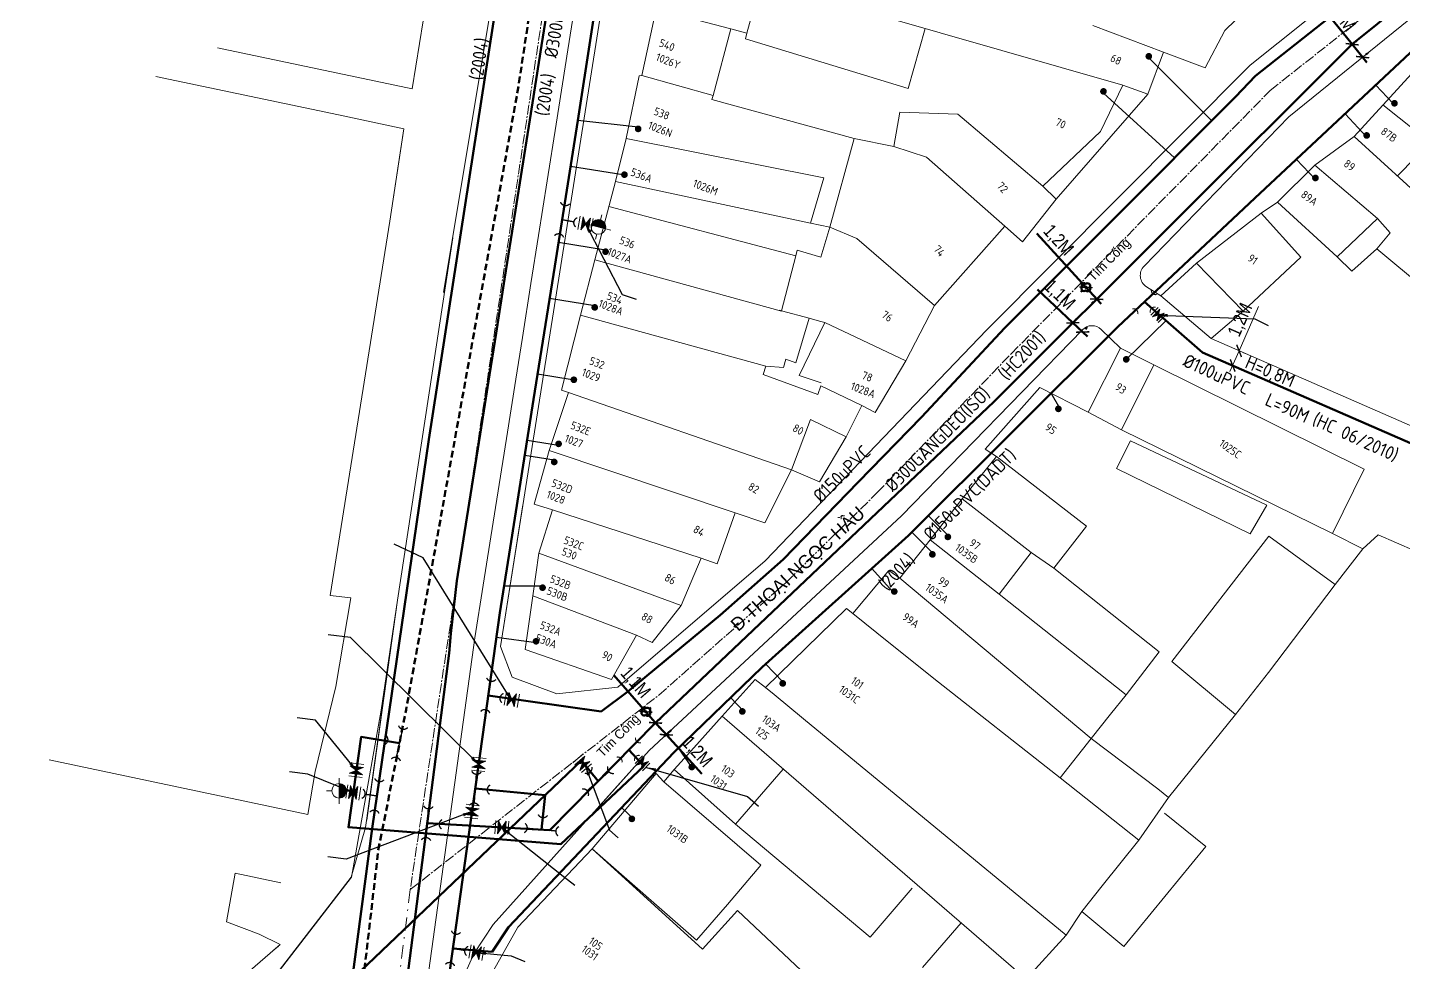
# Model space of a CAD drawing. Header units: inches. Extents: x 595615 to 1194060, y 1190840 to 2385448.
# Drawn here: x 596669.7 to 596772.9, y 1192450 to 1192520.1 of the extents above; entities that cross this region are included whole.
import ezdxf
from ezdxf.enums import TextEntityAlignment as Align

# ---------------------------------------------------------------- set-up
doc = ezdxf.new("R2010")
doc.units = ezdxf.units.IN
doc.header["$MEASUREMENT"] = 0
for name, pattern in [('CENTER2', [1.125, 0.75, -0.125, 0.125, -0.125]), ('DASHDOTX2', [2, 1, -0.5, 0, -0.5]), ('DASHED', [0.75, 0.5, -0.25])]:
    doc.linetypes.add(name, pattern=pattern)
doc.layers.get('Defpoints').update_dxf_attribs({"color": 1})
for name, color, linetype, lineweight in [('Chitiet', 4, 'Continuous', 9), ('DN 100 uPVC', 4, 'Continuous', 50), ('DN 200 uPVC', 4, 'Continuous', 50), ('DN 25 PE', 40, 'Continuous', 30), ('DN 300 DI', 4, 'Continuous', 50), ('DOSAU', 2, 'Continuous', 20), ('DUONG CACH LE', 112, 'Continuous', 5), ('NAM-CDAI', 220, 'Continuous', 25), ('Nen tim duong', 9, 'CENTER2', 0), ('Nen_HTHANH-TP', 9, 'Continuous', 0), ('Nen_PHUTHANH-TP', 8, 'Continuous', 5), ('Nen_PHUTHOHOA_TP', 8, 'Continuous', 5), ('Nen_SN-HTHANH-TP_new', 7, 'Continuous', 0), ('Nen_SN_HTHANH_old', 9, 'Continuous', 0), ('ONG BTCT', 61, 'DASHED', 100), ('ONG CAP 2 (DADT)', 140, 'Continuous', 70), ('ONG CAP 3 (DADT)', 221, 'Continuous', 50), ('ONGCAP2', 5, 'Continuous', 20), ('Te', 4, 'Continuous', 15), ('TEXT PIPE', 3, 'Continuous', 25), ('Text_GiaoThong', 142, 'Continuous', 0), ('TLK 15', 220, 'Continuous', 20), ('Trucuuhoa', 1, 'Continuous', 15), ('VAN', 7, 'Continuous', 20)]:
    doc.layers.add(name, color=color, linetype=linetype, lineweight=lineweight)
doc.layers.add('ki hieu van', color=170, linetype='Continuous')
doc.styles.add('Giao Thong', font='VAPTIMN_0.TTF', dxfattribs={"height": 1})
doc.styles.add('Sonha_QTB', font='isocp.shx', dxfattribs={"height": 0.6, "bigfont": 'bigfont.shx'})
doc.styles.add('text', font='isocp2.shx')
doc.styles.add('VNI-HC', font='VHELVCN_0.TTF')
doc.dimstyles.new('DUONG KICH THUOC', dxfattribs={"dimtxt": 1, "dimasz": 0.7, "dimexe": 0.5, "dimexo": 0.3, "dimgap": 0.2, "dimtad": 1, "dimzin": 0, "dimdsep": 46, "dimtxsty": 'VNI-HC', "dimblk": 'ARCHTICK', "dimcen": 0.09, "dimdle": 0.5, "dimclrd": 256, "dimclre": 256, "dimclrt": 256, "dimadec": 0, "dimazin": 0, "dimtfac": 1, "dimtofl": 0, "dimtmove": 0, "dimatfit": 3, "dimfxl": 1, "dimtolj": 1, "dimtzin": 0, "dimlwd": -1, "dimlwe": -1, "dimarcsym": 0})

# ---------------------------------------------------------------- blocks, each defined once
blk = doc.blocks.new('VAN')
at = {"layer": 'VAN'}
h = blk.add_hatch(color=256, dxfattribs=at)
h.paths.add_polyline_path([(0.21, -0.5), (0.49, 0), (0.21, 0.5)])
h.paths.add_polyline_path([(0.77, 0.5), (0.49, 0), (0.77, -0.5)])
at = {"layer": 'VAN', "ltscale": 100}
for p, q in [((0, 0.5), (0, -0.5)), ((0.77, -0.5), (0.21, 0.5)), ((0.21, -0.5), (0.77, 0.5)), ((0.21, 0.5), (0.21, -0.5)), ((0.77, 0.5), (0.77, -0.5)), ((0.98, 0.5), (0.98, -0.5))]:
    blk.add_line(p, q, dxfattribs=at)
blk = doc.blocks.new('TE+VAN')
at = {"layer": 'Chitiet', "ltscale": 100, "const_width": 0.1}
for points in [[(-0.35, 1.28, 0.571257), (0.35, 1.28)], [(1.1, 0.35, 0.571257), (1.1, -0.35)], [(0.35, -1.28, 0.571257), (-0.35, -1.28)]]:
    blk.add_lwpolyline(points, format="xyb", dxfattribs=at)
for points in [[(0, -1.08), (0, 1.08)], [(0.9, 0), (0, 0)]]:
    blk.add_lwpolyline(points, dxfattribs=at)
at = {"layer": 'VAN'}
blk.add_blockref('VAN', (1.3, 0), dxfattribs=at)
blk = doc.blocks.new('TE1')
at = {"layer": 'Chitiet', "ltscale": 100, "const_width": 0.1}
for points in [[(-0.35, 1.28, 0.571257), (0.35, 1.28)], [(1.1, 0.35, 0.571257), (1.1, -0.35)], [(0.35, -1.28, 0.571257), (-0.35, -1.28)]]:
    blk.add_lwpolyline(points, format="xyb", dxfattribs=at)
for points in [[(0, -1.08), (0, 1.08)], [(0.9, 0), (0, 0)]]:
    blk.add_lwpolyline(points, dxfattribs=at)
blk = doc.blocks.new('TLK 15')
at = {"layer": 'TLK 15', "linetype": 'Continuous', "const_width": 0.25}
blk.add_lwpolyline([(-0.125, 0, 1), (0.125, 0, 1)], format="xyb", close=True, dxfattribs=at)
blk = doc.blocks.new('Trucuuhoa150')
at = {"layer": 'Trucuuhoa', "linetype": 'Continuous'}
blk.add_hatch(color=256, dxfattribs=at).paths.add_polyline_path([(0, -0.55, 0.414373), (0.55, 0, 0.414055), (0, 0.55)])
for p, q in [((0, 0.55), (0, -0.55)), ((-0.55, -0.01), (-0.94, -0.01))]:
    blk.add_line(p, q, dxfattribs=at)
at = {"layer": 'Trucuuhoa', "linetype": 'Continuous', "flags": 128}
for points in [[(0, 0.55), (0, 0.94)], [(0, -0.58), (0, -0.97)], [(0.55, -0.02), (0.94, -0.02)]]:
    blk.add_lwpolyline(points, dxfattribs=at)
at = {"layer": 'Trucuuhoa', "linetype": 'Continuous'}
blk.add_circle((0, 0), 0.551, dxfattribs=at)
blk = doc.blocks.new('_ArchTick')
at = {"color": 0, "linetype": 'ByBlock', "const_width": 0.15}
blk.add_lwpolyline([(-0.5, -0.5), (0.5, 0.5)], dxfattribs=at)
blk = doc.blocks.new('*D96')
at = {"layer": 'Defpoints', "color": 0}
for p in [(596716.41, 1192467.63), (596716.8, 1192467.98), (596717.22, 1192466.74)]:
    blk.add_point(p, dxfattribs=at)
at = {"layer": 'DN 200 uPVC'}
for p, q in [((596716.63, 1192467.83), (596717.17, 1192468.32)), ((596716.8, 1192467.98), (596717.94, 1192466.72)), ((596717.44, 1192466.95), (596717.97, 1192467.43)), ((596717.61, 1192467.09), (596720.28, 1192464.16))]:
    blk.add_line(p, q, dxfattribs=at)
at = {"layer": 'DN 200 uPVC', "xscale": 0.7, "yscale": 0.7, "zscale": 0.7}
for p, rotation in [((596716.8, 1192467.98), 132.397681398588), ((596717.61, 1192467.09), 312.397681398588)]:
    blk.add_blockref('_ArchTick', p, dxfattribs=dict(at, rotation=rotation))
at = {"layer": 'DN 200 uPVC', "insert": (596719.88, 1192465.78), "char_height": 1, "attachment_point": 5, "rotation": 312.3977, "style": 'VNI-HC'}
blk.add_mtext('\\A1;1,2M', dxfattribs=at)
blk = doc.blocks.new('*D97')
at = {"layer": 'Defpoints', "color": 0}
for p in [(596748.08, 1192497.96), (596748.08, 1192497.96), (596748.81, 1192497.27)]:
    blk.add_point(p, dxfattribs=at)
at = {"layer": 'DN 200 uPVC'}
for p, q in [((596748.08, 1192497.96), (596745.44, 1192500.45)), ((596748.29, 1192498.18), (596748.43, 1192498.32)), ((596749.18, 1192496.93), (596748.08, 1192497.96)), ((596749.02, 1192497.49), (596749.16, 1192497.64))]:
    blk.add_line(p, q, dxfattribs=at)
at = {"layer": 'DN 200 uPVC', "xscale": 0.7, "yscale": 0.7, "zscale": 0.7}
for p, rotation in [((596748.08, 1192497.96), 136.7746955768428), ((596748.81, 1192497.27), 316.7746955768428)]:
    blk.add_blockref('_ArchTick', p, dxfattribs=dict(at, rotation=rotation))
at = {"layer": 'DN 200 uPVC', "insert": (596747.05, 1192500.02), "char_height": 1, "attachment_point": 5, "rotation": 316.7747, "style": 'VNI-HC'}
blk.add_mtext('\\A1;1,1M', dxfattribs=at)
blk = doc.blocks.new('*D98')
at = {"layer": 'Defpoints', "color": 0}
for p in [(596769.02, 1192518.84), (596769.02, 1192518.84), (596769.8, 1192517.87)]:
    blk.add_point(p, dxfattribs=at)
at = {"layer": 'DN 200 uPVC'}
for p, q in [((596769.02, 1192518.84), (596766.32, 1192522.2)), ((596770.12, 1192517.48), (596769.02, 1192518.84)), ((596769.26, 1192519.03), (596769.41, 1192519.16)), ((596770.04, 1192518.06), (596770.19, 1192518.18))]:
    blk.add_line(p, q, dxfattribs=at)
at = {"layer": 'DN 200 uPVC', "xscale": 0.7, "yscale": 0.7, "zscale": 0.7}
for p, rotation in [((596769.02, 1192518.84), 128.7758455985187), ((596769.8, 1192517.87), 308.7758455985187)]:
    blk.add_blockref('_ArchTick', p, dxfattribs=dict(at, rotation=rotation))
at = {"layer": 'DN 200 uPVC', "insert": (596768.01, 1192521.24), "char_height": 1, "attachment_point": 5, "rotation": 308.7758, "style": 'VNI-HC'}
blk.add_mtext('\\A1;1.25M', dxfattribs=at)
blk = doc.blocks.new('*D109')
at = {"layer": 'Defpoints', "color": 0}
for p in [(596716.07, 1192468.81), (596716.07, 1192468.81), (596716.8, 1192467.98)]:
    blk.add_point(p, dxfattribs=at)
at = {"layer": 'DN 200 uPVC'}
for p, q in [((596716.07, 1192468.81), (596713.68, 1192471.55)), ((596717.13, 1192467.6), (596716.07, 1192468.81)), ((596716.3, 1192469.01), (596716.45, 1192469.14)), ((596717.02, 1192468.18), (596717.17, 1192468.31))]:
    blk.add_line(p, q, dxfattribs=at)
at = {"layer": 'DN 200 uPVC', "xscale": 0.7, "yscale": 0.7, "zscale": 0.7}
for p, rotation in [((596716.07, 1192468.81), 131.1181242311583), ((596716.8, 1192467.98), 311.1181242311583)]:
    blk.add_blockref('_ArchTick', p, dxfattribs=dict(at, rotation=rotation))
at = {"layer": 'DN 200 uPVC', "insert": (596715.25, 1192470.97), "char_height": 1, "attachment_point": 5, "rotation": 311.1181, "style": 'VNI-HC'}
blk.add_mtext('\\A1;1,1M', dxfattribs=at)
blk = doc.blocks.new('*D110')
at = {"layer": 'Defpoints', "color": 0}
for p in [(596749.06, 1192500.62), (596749.06, 1192500.62), (596749.87, 1192499.73)]:
    blk.add_point(p, dxfattribs=at)
at = {"layer": 'DN 200 uPVC'}
for p, q in [((596749.06, 1192500.62), (596745.37, 1192504.66)), ((596748.84, 1192500.42), (596748.69, 1192500.28)), ((596750.2, 1192499.37), (596749.06, 1192500.62)), ((596749.64, 1192499.53), (596749.5, 1192499.4))]:
    blk.add_line(p, q, dxfattribs=at)
at = {"layer": 'DN 200 uPVC', "xscale": 0.7, "yscale": 0.7, "zscale": 0.7}
for p, rotation in [((596749.06, 1192500.62), 132.3645114858961), ((596749.87, 1192499.73), 312.3645114858961)]:
    blk.add_blockref('_ArchTick', p, dxfattribs=dict(at, rotation=rotation))
at = {"layer": 'DN 200 uPVC', "insert": (596746.95, 1192504.12), "char_height": 1, "attachment_point": 5, "rotation": 312.3645, "style": 'VNI-HC'}
blk.add_mtext('\\A1;1,2M', dxfattribs=at)
blk = doc.blocks.new('*D164')
at = {"layer": 'Defpoints', "color": 0}
for p in [(596760.54, 1192495.86), (596760.54, 1192495.86), (596760.06, 1192494.76)]:
    blk.add_point(p, dxfattribs=at)
at = {"layer": 'DUONG CACH LE'}
for p, q in [((596760.54, 1192495.86), (596762, 1192499.19)), ((596759.86, 1192494.3), (596760.54, 1192495.86)), ((596760.82, 1192495.74), (596761, 1192495.66)), ((596760.34, 1192494.64), (596760.52, 1192494.56))]:
    blk.add_line(p, q, dxfattribs=at)
at = {"layer": 'DUONG CACH LE', "xscale": 0.7, "yscale": 0.7, "zscale": 0.7}
for p, rotation in [((596760.54, 1192495.86), 66.43357093569645), ((596760.06, 1192494.76), 246.4335709356965)]:
    blk.add_blockref('_ArchTick', p, dxfattribs=dict(at, rotation=rotation))
at = {"layer": 'DUONG CACH LE', "insert": (596760.68, 1192498.16), "char_height": 1, "attachment_point": 5, "rotation": 66.4336, "style": 'VNI-HC'}
blk.add_mtext('\\A1;1,2M', dxfattribs=at)

msp = doc.modelspace()

# ---------------------------------------------------------------- linework, layer by layer
at = {"layer": 'DN 100 uPVC'}
msp.add_lwpolyline([(596753.456, 1192499.543), (596757.798, 1192495.747), (596775.926, 1192487.84), (596784.174, 1192483.85), (596799.687, 1192474.628), (596807.613, 1192477.128), (596832.933, 1192463.066)], dxfattribs=at)
at = {"layer": 'DN 200 uPVC'}
for points in [[(596748.787, 1192500.677, 0.9760223), (596749.04, 1192500.387, 1.0253003), (596749.345, 1192500.614, 0.5205671), (596749.345, 1192500.614, 0.3667309), (596749.345, 1192500.614, 0.8373702), (596749.032, 1192500.877, 1.1128473)], [(596715.803, 1192468.865, 0.9760223), (596716.056, 1192468.575, 1.0253003), (596716.361, 1192468.801, 0.5205671), (596716.361, 1192468.801, 0.3667309), (596716.361, 1192468.801, 0.8373702), (596716.048, 1192469.065, 1.1128473)]]:
    msp.add_lwpolyline(points, format="xyb", close=True, dxfattribs=at)
at = {"layer": 'DN 25 PE'}
for p, q in [((596753.775, 1192517.81), (596758.487, 1192513.1)), ((596772.064, 1192514.412), (596770.791, 1192515.771)), ((596750.375, 1192515.176), (596755.703, 1192510.315)), ((596715.496, 1192512.619), (596710.97, 1192513.127)), ((596770.106, 1192511.878), (596768.483, 1192513.611)), ((596714.339, 1192509.062), (596710.424, 1192509.682)), ((596766.265, 1192508.69), (596764.846, 1192510.205)), ((596713.053, 1192503.415), (596709.52, 1192503.975)), ((596712.239, 1192499.241), (596708.855, 1192499.778)), ((596752.081, 1192495.221), (596755.071, 1192498.131)), ((596710.55, 1192493.689), (596707.956, 1192494.1)), ((596747.122, 1192491.512), (596746.457, 1192492.682)), ((596709.531, 1192488.764), (596707.171, 1192489.136)), ((596709.205, 1192487.657), (596706.993, 1192488.006)), ((596738.71, 1192482.042), (596737.256, 1192483.499)), ((596737.676, 1192480.604), (596736.019, 1192482.264)), ((596734.566, 1192477.823), (596733.019, 1192479.546)), ((596708.332, 1192478.235), (596705.514, 1192478.235)), ((596707.843, 1192473.969), (596704.869, 1192474.385)), ((596726.333, 1192471.062), (596725.041, 1192472.4)), ((596723.429, 1192468.836), (596722.426, 1192469.875)), ((596719.516, 1192464.665), (596718.515, 1192466.098)), ((596715.147, 1192460.785), (596714.256, 1192461.627))]:
    msp.add_line(p, q, dxfattribs=at)
at = {"layer": 'DN 300 DI'}
for points in [[(596699.685, 1192460.457), (596708.879, 1192459.944), (596716.796, 1192467.98), (596742.171, 1192492.059), (596742.171, 1192492.059), (596769.022, 1192518.844), (596769.022, 1192518.844), (596769.022, 1192518.844), (596769.022, 1192518.844), (596782.3, 1192529.544)], [(596697.603, 1192466.447), (596694.722, 1192466.921), (596693.778, 1192460.154), (596709.694, 1192458.876), (596715.91, 1192464.736), (596714.794, 1192465.948)]]:
    msp.add_lwpolyline(points, dxfattribs=at)
at = {"layer": 'Nen tim duong'}
for p, q in [((596712.02, 1192545.448), (596698.407, 1192455.484)), ((596762.876, 1192515.369), (596782.963, 1192531.285)), ((596743.462, 1192495.644), (596762.876, 1192515.369)), ((596733.42, 1192485.235), (596743.462, 1192495.644)), ((596726.555, 1192478.48), (596733.42, 1192485.235)), ((596717.052, 1192470.062), (596726.555, 1192478.48)), ((596717.052, 1192470.062), (596724.147, 1192476.348)), ((596698.407, 1192455.484), (596717.052, 1192470.062))]:
    msp.add_line(p, q, dxfattribs=at)
at = {"layer": 'Nen tim duong', "linetype": 'DASHDOTX2'}
msp.add_line((596698.407, 1192455.484), (596691.647, 1192401.612), dxfattribs=at)
at = {"layer": 'Nen_HTHANH-TP', "linetype": 'Continuous'}
for p, q in [((596761.364, 1192517.258), (596794.373, 1192543.655)), ((596781.446, 1192527.304), (596764.277, 1192513.39)), ((596764.277, 1192513.39), (596781.446, 1192527.304)), ((596713.348, 1192525.329), (596705.169, 1192473.703)), ((596724.679, 1192523.488), (596723.642, 1192519.668)), ((596725.969, 1192523.189), (596751.825, 1192515.76)), ((596759.472, 1192519.876), (596761.84, 1192522.198)), ((596715.775, 1192516.501), (596716.841, 1192521.472)), ((596716.881, 1192521.442), (596722.432, 1192519.987)), ((596721.116, 1192514.986), (596722.432, 1192519.987)), ((596722.432, 1192519.987), (596723.642, 1192519.668)), ((596735.726, 1192515.527), (596737.022, 1192520.018)), ((596749.572, 1192520.248), (596754.863, 1192518.253)), ((596758.004, 1192517.075), (596759.472, 1192519.876)), ((596723.642, 1192519.668), (596723.533, 1192519.247)), ((596723.533, 1192519.247), (596735.726, 1192515.527)), ((596769.168, 1192511.934), (596775.823, 1192519.21)), ((596754.863, 1192518.253), (596753.696, 1192515.092)), ((596754.863, 1192518.253), (596758.004, 1192517.075)), ((596741.62, 1192497.432), (596761.364, 1192517.258)), ((596741.62, 1192497.432), (596761.364, 1192517.258)), ((596761.364, 1192517.258), (596761.364, 1192517.258)), ((596714.589, 1192511.78), (596715.565, 1192516.471)), ((596715.565, 1192516.471), (596715.775, 1192516.501)), ((596715.775, 1192516.501), (596721.116, 1192514.986)), ((596751.825, 1192515.76), (596750.158, 1192512.289)), ((596753.696, 1192515.092), (596751.825, 1192515.76)), ((596779.215, 1192515.932), (596772.411, 1192508.967)), ((596721.116, 1192514.986), (596721.026, 1192514.695)), ((596753.696, 1192515.092), (596746.822, 1192507.216)), ((596721.026, 1192514.695), (596731.699, 1192511.784)), ((596735.117, 1192513.757), (596734.659, 1192511.176)), ((596739.457, 1192513.6), (596735.117, 1192513.757)), ((596745.822, 1192508.195), (596739.457, 1192513.6)), ((596764.277, 1192513.39), (596753.416, 1192502.205)), ((596713.791, 1192508.54), (596714.589, 1192511.78)), ((596729.411, 1192508.832), (596714.589, 1192511.78)), ((596731.699, 1192511.784), (596729.874, 1192505.123)), ((596734.659, 1192511.176), (596731.699, 1192511.784)), ((596750.158, 1192512.289), (596745.822, 1192508.195)), ((596769.168, 1192511.934), (596766.22, 1192509.782)), ((596769.168, 1192511.934), (596783.699, 1192498.636)), ((596734.659, 1192511.176), (596737.11, 1192510.378)), ((596737.11, 1192510.378), (596742.994, 1192505.193)), ((596766.22, 1192509.782), (596763.412, 1192507)), ((596770.913, 1192505.766), (596766.22, 1192509.782)), ((596712.256, 1192502.688), (596713.791, 1192508.54)), ((596728.414, 1192505.431), (596713.791, 1192508.54)), ((596728.414, 1192505.431), (596729.411, 1192508.832)), ((596745.822, 1192508.195), (596746.822, 1192507.216)), ((596713.293, 1192506.679), (596727.316, 1192502.971)), ((596746.822, 1192507.216), (596744.315, 1192504.034)), ((596763.412, 1192507), (596762.193, 1192506.189)), ((596763.412, 1192507), (596767.896, 1192502.913)), ((596728.414, 1192505.431), (596729.874, 1192505.123)), ((596762.193, 1192506.189), (596757.346, 1192502.435)), ((596762.193, 1192506.189), (596765.176, 1192502.871)), ((596767.896, 1192502.913), (596770.913, 1192505.766)), ((596770.913, 1192505.766), (596771.864, 1192504.696)), ((596729.874, 1192505.123), (596729.196, 1192502.892)), ((596729.874, 1192505.123), (596731.875, 1192504.274)), ((596742.994, 1192505.193), (596737.709, 1192499.249)), ((596744.315, 1192504.034), (596742.994, 1192505.193)), ((596771.864, 1192504.696), (596770.865, 1192503.506)), ((596701.605, 1192504.34), (596697.467, 1192477.186)), ((596701.605, 1192504.34), (596697.467, 1192477.186)), ((596727.425, 1192503.411), (596727.316, 1192502.971)), ((596727.425, 1192503.411), (596729.196, 1192502.892)), ((596731.875, 1192504.274), (596737.709, 1192499.249)), ((596768.987, 1192501.824), (596770.865, 1192503.506)), ((596770.865, 1192503.506), (596774.448, 1192500.529)), ((596711.169, 1192498.537), (596712.256, 1192502.688)), ((596712.256, 1192502.688), (596726.239, 1192498.84)), ((596727.316, 1192502.971), (596726.249, 1192498.87)), ((596757.346, 1192502.435), (596754.678, 1192499.983)), ((596760.849, 1192498.828), (596757.346, 1192502.435)), ((596765.176, 1192502.871), (596760.849, 1192498.828)), ((596767.896, 1192502.913), (596768.987, 1192501.824)), ((596737.709, 1192499.249), (596735.572, 1192495.107)), ((596754.678, 1192499.983), (596758.441, 1192496.776)), ((596709.754, 1192492.906), (596711.169, 1192498.537)), ((596725.072, 1192494.699), (596711.169, 1192498.537)), ((596726.089, 1192498.91), (596726.249, 1192498.87)), ((596726.249, 1192498.87), (596726.239, 1192498.84)), ((596726.249, 1192498.87), (596728.319, 1192498.301)), ((596728.319, 1192498.301), (596727.312, 1192494.971)), ((596728.319, 1192498.301), (596729.08, 1192498.082)), ((596760.849, 1192498.828), (596758.441, 1192496.776)), ((596725.024, 1192480.119), (596741.62, 1192497.432)), ((596725.024, 1192480.119), (596741.62, 1192497.432)), ((596727.563, 1192494.021), (596729.49, 1192497.972)), ((596729.08, 1192498.082), (596729.49, 1192497.972)), ((596729.49, 1192497.972), (596735.572, 1192495.107)), ((596758.441, 1192496.776), (596776.427, 1192488.93)), ((596726.572, 1192495.24), (596726.382, 1192494.62)), ((596726.572, 1192495.24), (596727.312, 1192494.971)), ((596751.641, 1192496.07), (596749.225, 1192491.258)), ((596754.152, 1192494.802), (596751.641, 1192496.07)), ((596725.072, 1192494.699), (596724.873, 1192494.089)), ((596724.873, 1192494.089), (596728.964, 1192492.592)), ((596725.072, 1192494.699), (596726.382, 1192494.62)), ((596735.572, 1192495.107), (596733.265, 1192491.245)), ((596754.152, 1192494.802), (596751.716, 1192489.93)), ((596754.152, 1192494.802), (596769.909, 1192486.985)), ((596727.563, 1192494.021), (596729.223, 1192493.452)), ((596728.964, 1192492.592), (596729.184, 1192493.242)), ((596729.184, 1192493.242), (596732.255, 1192491.765)), ((596741.497, 1192488.482), (596745.614, 1192493.115)), ((596745.614, 1192493.115), (596749.225, 1192491.258)), ((596708.817, 1192488.396), (596710.264, 1192492.737)), ((596710.264, 1192492.737), (596709.754, 1192492.906)), ((596710.264, 1192492.737), (596726.999, 1192486.94)), ((596732.255, 1192491.765), (596731.097, 1192489.404)), ((596733.265, 1192491.245), (596732.255, 1192491.765)), ((596749.225, 1192491.258), (596751.716, 1192489.93)), ((596728.406, 1192490.721), (596726.999, 1192486.94)), ((596731.097, 1192489.404), (596728.406, 1192490.721)), ((596731.097, 1192489.404), (596729.089, 1192486.032)), ((596752.407, 1192489.111), (596751.359, 1192487.03)), ((596751.716, 1192489.93), (596767.543, 1192482.173)), ((596762.631, 1192484.289), (596752.407, 1192489.111)), ((596707.691, 1192484.365), (596708.817, 1192488.396)), ((596708.817, 1192488.396), (596722.771, 1192483.717)), ((596739.79, 1192484.771), (596742.348, 1192487.953)), ((596742.348, 1192487.953), (596741.497, 1192488.482)), ((596742.348, 1192487.953), (596749.092, 1192482.708)), ((596726.999, 1192486.94), (596724.982, 1192482.959)), ((596729.089, 1192486.032), (596726.999, 1192486.94)), ((596751.359, 1192487.03), (596761.383, 1192482.138)), ((596767.543, 1192482.173), (596769.909, 1192486.985)), ((596706.861, 1192484.324), (596705.169, 1192473.703)), ((596709.081, 1192483.946), (596707.691, 1192484.365)), ((596708.054, 1192480.685), (596709.081, 1192483.946)), ((596709.081, 1192483.946), (596720.224, 1192480.325)), ((596737.393, 1192481.689), (596739.79, 1192484.771)), ((596739.79, 1192484.771), (596744.964, 1192480.735)), ((596761.383, 1192482.138), (596762.631, 1192484.289)), ((596735.241, 1192483.487), (596716.316, 1192465.902)), ((596735.241, 1192483.487), (596716.316, 1192465.902)), ((596722.771, 1192483.717), (596721.414, 1192479.886)), ((596722.771, 1192483.717), (596724.982, 1192482.959)), ((596746.645, 1192479.576), (596749.092, 1192482.708)), ((596762.773, 1192481.959), (596755.51, 1192472.583)), ((596767.746, 1192478.343), (596762.773, 1192481.959)), ((596767.543, 1192482.173), (596769.823, 1192481.015)), ((596769.823, 1192481.015), (596770.973, 1192482.066)), ((596770.973, 1192482.066), (596777.695, 1192479.131)), ((596707.596, 1192477.505), (596708.054, 1192480.685)), ((596708.054, 1192480.685), (596718.717, 1192476.774)), ((596735.105, 1192478.817), (596737.393, 1192481.689)), ((596737.393, 1192481.689), (596742.546, 1192477.623)), ((596744.964, 1192480.735), (596742.546, 1192477.623)), ((596744.964, 1192480.735), (596746.645, 1192479.576)), ((596769.823, 1192481.015), (596767.746, 1192478.343)), ((596713.962, 1192470.66), (596725.024, 1192480.119)), ((596713.962, 1192470.66), (596725.024, 1192480.119)), ((596718.717, 1192476.774), (596720.224, 1192480.325)), ((596721.414, 1192479.886), (596720.224, 1192480.325)), ((596731.577, 1192476.184), (596734.275, 1192479.386)), ((596734.275, 1192479.386), (596735.105, 1192478.817)), ((596735.105, 1192478.817), (596749.465, 1192466.818)), ((596746.645, 1192479.576), (596754.54, 1192473.312)), ((596742.546, 1192477.623), (596752.072, 1192470.09)), ((596767.746, 1192478.343), (596762.751, 1192471.749)), ((596697.467, 1192477.186), (596695.06, 1192460.134)), ((596695.16, 1192460.675), (596697.467, 1192477.186)), ((596707.596, 1192477.505), (596707.02, 1192473.474)), ((596707.596, 1192477.505), (596715.369, 1192474.561)), ((596716.549, 1192474.012), (596718.717, 1192476.774)), ((596725.052, 1192470.629), (596731.117, 1192476.544)), ((596731.117, 1192476.544), (596731.577, 1192476.184)), ((596731.577, 1192476.184), (596733.389, 1192474.715)), ((596713.501, 1192471.229), (596715.369, 1192474.561)), ((596715.369, 1192474.561), (596716.549, 1192474.012)), ((596733.389, 1192474.715), (596737.661, 1192471.309)), ((596705.169, 1192473.703), (596706.051, 1192471.403)), ((596705.169, 1192473.703), (596706.051, 1192471.403)), ((596707.02, 1192473.474), (596713.501, 1192471.229)), ((596752.072, 1192470.09), (596754.54, 1192473.312)), ((596755.51, 1192472.583), (596760.283, 1192468.607)), ((596706.051, 1192471.403), (596709.402, 1192470.146)), ((596706.051, 1192471.403), (596709.402, 1192470.146)), ((596762.751, 1192471.749), (596760.283, 1192468.607)), ((596709.402, 1192470.146), (596713.962, 1192470.66)), ((596709.402, 1192470.146), (596713.962, 1192470.66)), ((596713.962, 1192470.66), (596713.962, 1192470.66)), ((596721.784, 1192468.476), (596724.271, 1192471.218)), ((596724.271, 1192471.218), (596725.052, 1192470.629)), ((596725.052, 1192470.629), (596725.682, 1192470.109)), ((596737.661, 1192471.309), (596747.137, 1192463.867)), ((596725.682, 1192470.109), (596727.894, 1192468.281)), ((596750.903, 1192468.64), (596752.072, 1192470.09)), ((596719.665, 1192466.114), (596721.784, 1192468.476)), ((596744.559, 1192448.784), (596721.784, 1192468.476)), ((596749.465, 1192466.818), (596750.903, 1192468.64)), ((596760.283, 1192468.607), (596755.258, 1192462.383)), ((596727.894, 1192468.281), (596747.587, 1192452.077)), ((596749.465, 1192466.818), (596747.137, 1192463.867)), ((596754.448, 1192463.022), (596749.465, 1192466.818)), ((596716.316, 1192465.902), (596704.616, 1192452.862)), ((596716.316, 1192465.902), (596711.65, 1192460.698)), ((596718.207, 1192464.473), (596719.665, 1192466.114)), ((596712.052, 1192458.548), (596716.847, 1192464.172)), ((596716.847, 1192464.172), (596717.418, 1192463.553)), ((596717.418, 1192463.553), (596718.207, 1192464.473)), ((596718.207, 1192464.473), (596722.8, 1192460.397)), ((596722.8, 1192460.397), (596726.367, 1192464.52)), ((596717.418, 1192463.553), (596724.683, 1192457.308)), ((596753.021, 1192459.181), (596747.137, 1192463.867)), ((596755.258, 1192462.383), (596753.021, 1192459.181)), ((596755.258, 1192462.383), (596754.448, 1192463.022)), ((596754.939, 1192461.223), (596758.041, 1192458.715)), ((596695.06, 1192460.134), (596693.983, 1192456.414)), ((596722.8, 1192460.397), (596732.877, 1192451.925)), ((596753.021, 1192459.181), (596750.284, 1192455.769)), ((596712.052, 1192458.548), (596706.466, 1192452.664)), ((596712.052, 1192458.548), (596720.308, 1192451.025)), ((596712.052, 1192458.548), (596719.877, 1192451.685)), ((596758.041, 1192458.715), (596751.897, 1192451.21)), ((596724.683, 1192457.308), (596722.195, 1192454.366)), ((596693.983, 1192456.414), (596687.74, 1192448.319)), ((596693.983, 1192456.414), (596687.74, 1192448.319)), ((596732.877, 1192451.925), (596736.044, 1192455.578)), ((596748.745, 1192453.848), (596750.284, 1192455.769)), ((596722.195, 1192454.366), (596719.877, 1192451.685)), ((596720.308, 1192451.025), (596722.935, 1192453.927)), ((596722.935, 1192453.927), (596734.924, 1192442.667)), ((596704.616, 1192452.862), (596703.178, 1192450.671)), ((596736.809, 1192449.638), (596739.696, 1192452.98)), ((596747.587, 1192452.077), (596748.745, 1192453.848)), ((596748.745, 1192453.848), (596751.897, 1192451.21)), ((596706.466, 1192452.664), (596703.97, 1192448.222)), ((596744.749, 1192448.975), (596747.587, 1192452.077)), ((596703.178, 1192450.671), (596701.461, 1192446.8))]:
    msp.add_line(p, q, dxfattribs=at)
msp.add_lwpolyline([(596771.321, 1192514.287), (596774.87, 1192511.485)], dxfattribs=at)
for points in [[(596754.678, 1192499.983), (596753.6, 1192500.662, -0.4765739), (596753.416, 1192502.205), (596764.277, 1192513.39)], [(596751.641, 1192496.07), (596750.206, 1192497.463, 0.4142136), (596748.792, 1192497.443), (596735.241, 1192483.487)]]:
    msp.add_lwpolyline(points, format="xyb", dxfattribs=at)
at = {"layer": 'Nen_PHUTHANH-TP'}
for p in [(596696.229, 1192468.942), (596687.75, 1192448.312)]:
    msp.add_line(p, (596694, 1192456.402), dxfattribs=at)
msp.add_lwpolyline([(596696.229, 1192468.942), (596697.467, 1192477.186)], dxfattribs=at)
at = {"layer": 'Nen_PHUTHOHOA_TP'}
for p, q in [((596699.671, 1192522.348), (596698.546, 1192515.487)), ((596700.899, 1192500.239), (596704.65, 1192522.672)), ((596683.971, 1192518.557), (596698.546, 1192515.487)), ((596693.038, 1192513.543), (596697.929, 1192512.497)), ((596697.929, 1192512.497), (596696.874, 1192505.576)), ((596696.874, 1192505.576), (596692.407, 1192477.512)), ((596692.407, 1192477.512), (596693.962, 1192477.339)), ((596693.962, 1192477.339), (596692.833, 1192470.713)), ((596692.833, 1192470.713), (596691.278, 1192464.341)), ((596671.337, 1192465.205), (596690.731, 1192461.101)), ((596691.278, 1192464.341), (596690.731, 1192461.101)), ((596685.284, 1192456.706), (596684.647, 1192453.066)), ((596688.715, 1192455.989), (596685.284, 1192456.706)), ((596687.741, 1192448.318), (596693.985, 1192456.413)), ((596687.741, 1192448.318), (596693.985, 1192456.413)), ((596684.647, 1192453.066), (596687.078, 1192452.148)), ((596687.078, 1192452.148), (596688.659, 1192451.369)), ((596682.413, 1192445.984), (596688.659, 1192451.369))]:
    msp.add_line(p, q, dxfattribs=at)
at = {"layer": 'Nen_PHUTHOHOA_TP', "invisible_edges": 5}
for points in [[(596679.348, 1192516.422), (596696.874, 1192505.576), (596697.653, 1192510.687), (596693.038, 1192513.543)], [(596693.038, 1192513.543), (596697.653, 1192510.687), (596697.929, 1192512.497)], [(596684.647, 1192453.066), (596688.128, 1192450.912), (596688.524, 1192451.253), (596687.078, 1192452.148)]]:
    msp.add_3dface(points, dxfattribs=at)
at = {"layer": 'ONG BTCT'}
for points in [[(596777.349, 1193001.71), (596763.046, 1192896.231), (596752.389, 1192825.063), (596743.366, 1192764.147), (596735.44, 1192711.246), (596732.31, 1192690.606), (596729.258, 1192670.867), (596728.015, 1192664.006), (596725.576, 1192648.347), (596723.461, 1192634.981), (596715.591, 1192576.621), (596713.387, 1192560.904), (596706.522, 1192515.674), (596698.098, 1192468.95), (596698.098, 1192468.95)], [(596602.325, 1192091.202), (596614.027, 1192122.281), (596620.541, 1192140.9), (596626.536, 1192159.399), (596635.775, 1192186.207), (596645.525, 1192215.976), (596653.463, 1192241.097), (596661.016, 1192265.061), (596670.778, 1192298.62), (596675.065, 1192316.663), (596680.791, 1192338.82), (596683.657, 1192356.778), (596687.436, 1192383.185), (596690.949, 1192411.823), (596694.204, 1192442.803), (596696.016, 1192458.437), (596698.098, 1192468.95)]]:
    msp.add_lwpolyline(points, dxfattribs=at)
at = {"layer": 'ONG CAP 2 (DADT)'}
msp.add_lwpolyline([(596714.513, 1192560.426), (596713.42, 1192553.062), (596712.717, 1192548.325), (596712.096, 1192544.146), (596711.566, 1192540.571), (596710.68, 1192534.601), (596710.171, 1192531.17), (596709.64, 1192527.592), (596708.904, 1192522.843), (596708.255, 1192518.745), (596707.371, 1192513.168), (596706.697, 1192508.915), (596706.05, 1192504.826), (596705.479, 1192501.22), (596704.84, 1192497.19), (596704.345, 1192494.065), (596703.641, 1192489.621), (596702.656, 1192483.352), (596701.898, 1192478.618), (596701.461, 1192474.686), (596701.32, 1192473.199), (596697.99, 1192447.249)], dxfattribs=at)
at = {"layer": 'ONG CAP 3 (DADT)', "linetype": 'Continuous'}
msp.add_lwpolyline([(596772.66, 1192998.968), (596771.979, 1192986.388, -0.847463), (596771.821, 1192984.963), (596768.717, 1192956.939), (596764.934, 1192928.727), (596761.668, 1192905.435), (596757.824, 1192877.823), (596751.597, 1192837.133), (596744.916, 1192795.049), (596730.543, 1192696.371), (596726.852, 1192671.24), (596721.327, 1192640.299), (596719.418, 1192629.132), (596717.538, 1192613.576), (596713.112, 1192576.944), (596710.913, 1192561.264), (596705.532, 1192526.186), (596699.801, 1192489.223), (596695.557, 1192460.065), (596692.865, 1192439.701), (596692.865, 1192439.701)], format="xyb", dxfattribs=at)
at = {"layer": 'ONG CAP 3 (DADT)'}
for points in [[(596701.615, 1192451.078), (596704.546, 1192450.812), (596705.787, 1192452.672), (596718.166, 1192465.762), (596724.781, 1192472.149), (596735.766, 1192482.012), (596751.45, 1192497.665), (596761.731, 1192507.289), (596776.075, 1192520.719), (596795.232, 1192534.687), (596816.337, 1192551.762), (596835.116, 1192568.139), (596865.837, 1192590.983), (596893.028, 1192609.89), (596907.465, 1192620.071), (596929.902, 1192635.746), (596944.814, 1192647.181), (596960.88, 1192659.85), (596975.802, 1192671.189), (597003.46, 1192691.243), (597038.995, 1192715.928)], [(596694.081, 1192393.471), (596694.727, 1192398.374), (596695.3, 1192402.806), (596696.583, 1192412.737), (596697.275, 1192418.091), (596697.938, 1192423.202), (596698.851, 1192430.192), (596699.592, 1192435.873), (596699.976, 1192438.814), (596701.033, 1192446.91), (596705.125, 1192476.221), (596705.902, 1192481.098), (596707.657, 1192492.213), (596709.239, 1192502.204), (596710.97, 1192513.127), (596713.959, 1192532.443), (596717.405, 1192555.661), (596719.348, 1192568.75)], [(596783.622, 1192533.944), (596772.378, 1192524.852), (596761.784, 1192516.465), (596760.283, 1192514.897), (596751.124, 1192505.734), (596742.976, 1192497.589), (596736.725, 1192490.894), (596731.988, 1192486.024), (596726.376, 1192480.231), (596721.634, 1192476.051), (596714.703, 1192470.306), (596712.713, 1192468.837), (596704.261, 1192470.033)], [(596708.252, 1192459.979), (596708.527, 1192462.56), (596703.286, 1192463.048)]]:
    msp.add_lwpolyline(points, dxfattribs=at)
at = {"layer": 'ONG CAP 3 (DADT)', "linetype": 'Continuous'}
for points in [[(596673.72, 1192431.484), (596674.335, 1192431.993), (596677.299, 1192434.687), (596680.351, 1192436.983), (596683.805, 1192439.501), (596687.736, 1192442.761), (596711.238, 1192465.163)], [(596711.238, 1192465.163), (596712.487, 1192463.606)]]:
    msp.add_lwpolyline(points, dxfattribs=at)
at = {"layer": 'ONGCAP2'}
msp.add_lwpolyline([(596699.48, 1192447.077), (596703.248, 1192474.358), (596703.872, 1192478.294), (596704.63, 1192483.03), (596705.615, 1192489.301), (596706.319, 1192493.744), (596706.814, 1192496.868), (596707.453, 1192500.898), (596708.024, 1192504.505), (596708.672, 1192508.593), (596709.345, 1192512.846), (596710.229, 1192518.424), (596710.879, 1192522.526), (596711.617, 1192527.29), (596712.149, 1192530.877), (596712.658, 1192534.308), (596713.544, 1192540.279), (596714.075, 1192543.853), (596714.695, 1192548.033), (596715.398, 1192552.77), (596716.491, 1192560.133)], dxfattribs=at)

# ---------------------------------------------------------------- block references
at = {"layer": 'Chitiet'}
for p, rotation in [((596709.791, 1192505.687), 349.7741458931524), ((596704.261, 1192470.033), 349.7741458931524), ((596712.487, 1192463.606), 131.2154381718042), ((596695.912, 1192462.502), 171.744016977117), ((596701.615, 1192451.078), 349.7741458931524)]:
    msp.add_blockref('TE+VAN', p, dxfattribs=dict(at, rotation=rotation))
at = {"layer": 'Chitiet', "xscale": 0.8, "yscale": 0.8, "zscale": 0.8, "rotation": 315.8205341990528}
for p in [(596753.456, 1192499.543), (596714.794, 1192465.948)]:
    msp.add_blockref('TE+VAN', p, dxfattribs=at)
at = {"layer": 'DN 200 uPVC', "xscale": 0.48, "yscale": 0.48, "zscale": 0.48, "rotation": 359.9999999934133}
for p in [(596749.057, 1192500.621), (596716.073, 1192468.809)]:
    msp.add_blockref('TLK 15', p, dxfattribs=at)
at = {"layer": 'DN 200 uPVC', "xscale": 0.4799999999813735, "yscale": 0.4799999999813735, "zscale": 0.48}
for p in [(596749.057, 1192500.621), (596716.073, 1192468.809)]:
    msp.add_blockref('TLK 15', p, dxfattribs=at)
at = {"layer": 'Te'}
for p, rotation in [((596697.603, 1192466.447), 167.7492712360813), ((596703.286, 1192463.048), 355.9659048215645), ((596699.685, 1192460.457), 355.9659048215645), ((596708.252, 1192459.979), 84.64936094698922)]:
    msp.add_blockref('TE1', p, dxfattribs=dict(at, rotation=rotation))
at = {"layer": 'TLK 15', "rotation": 359.9999999934133}
for p in [(596753.775, 1192517.935), (596750.375, 1192515.301), (596772.189, 1192514.412), (596715.496, 1192512.494), (596770.106, 1192512.003), (596714.464, 1192509.062), (596766.265, 1192508.815), (596713.053, 1192503.29), (596712.239, 1192499.116), (596710.675, 1192493.689), (596746.997, 1192491.512), (596709.531, 1192488.889), (596709.205, 1192487.532), (596738.71, 1192481.917), (596737.551, 1192480.604), (596708.332, 1192478.11), (596734.691, 1192477.823), (596707.843, 1192474.094), (596726.333, 1192470.937), (596723.304, 1192468.836), (596719.516, 1192464.665), (596715.022, 1192460.785)]:
    msp.add_blockref('TLK 15', p, dxfattribs=at)
at = {"layer": 'TLK 15'}
for p in [(596753.775, 1192517.935), (596750.375, 1192515.301), (596772.189, 1192514.412), (596715.496, 1192512.494), (596770.106, 1192512.003), (596714.464, 1192509.062), (596766.265, 1192508.815), (596713.053, 1192503.29), (596712.239, 1192499.116), (596752.081, 1192495.221), (596710.675, 1192493.689), (596746.997, 1192491.512), (596709.531, 1192488.889), (596709.205, 1192487.532), (596738.71, 1192481.917), (596737.551, 1192480.604), (596708.332, 1192478.11), (596734.691, 1192477.823), (596707.843, 1192474.094), (596726.333, 1192470.937), (596723.304, 1192468.836), (596719.516, 1192464.665), (596715.022, 1192460.785)]:
    msp.add_blockref('TLK 15', p, dxfattribs=at)
at = {"layer": 'Trucuuhoa', "rotation": 75.46898412374826}
msp.add_blockref('Trucuuhoa150', (596712.514, 1192505.144), dxfattribs=at)
at = {"layer": 'Trucuuhoa', "linetype": 'Continuous'}
msp.add_blockref('Trucuuhoa150', (596693.081, 1192462.887), dxfattribs=at)
at = {"layer": 'VAN'}
for p, rotation in [((596703.61, 1192465.363), 263.6176925394357), ((596694.306, 1192463.939), 82.84450964152121), ((596702.978, 1192460.841), 82.84450963978936), ((596704.789, 1192460.172), 355.9659048085051), ((596704.789, 1192460.172), 355.965904807894)]:
    msp.add_blockref('VAN', p, dxfattribs=dict(at, rotation=rotation))

# ---------------------------------------------------------------- texts
at = {"layer": 'DOSAU', "style": 'text'}
msp.add_text('H=0,8M', height=1, rotation=336.77456, dxfattribs=at).set_placement((596760.905, 1192494.619))
at = {"layer": 'NAM-CDAI', "style": 'text'}
for s, rotation, p in [('(2004)', 81.87079, (596703.838, 1192516.09)), ('(2004)', 80.80454, (596708.763, 1192513.403)), ('(HC2001)', 46.66973, (596743.13, 1192493.58)), ('L=90M', 335.58293, (596762.405, 1192491.832)), ('(HC 06/2010)', 335.58293, (596765.941, 1192490.356)), ('(2004)', 46.66973, (596734.146, 1192477.81))]:
    msp.add_text(s, height=1, rotation=rotation, dxfattribs=at).set_placement(p)
at = {"layer": 'Nen_SN-HTHANH-TP_new', "style": 'Sonha_QTB'}
for s, rotation, p in [('540', 338.8635, (596717.654, 1192518.773)), ('68', 333.51845, (596751.317, 1192517.693)), ('538', 338.8635, (596717.265, 1192513.646)), ('70', 335.30728, (596747.17, 1192512.903)), ('87B', 324.51581, (596771.782, 1192512.055)), ('536A', 338.8635, (596715.746, 1192509.007)), ('89', 324.51581, (596768.822, 1192509.768)), ('72', 312.50655, (596742.807, 1192508.099)), ('89A', 324.51581, (596765.81, 1192507.312)), ('536', 338.8635, (596714.678, 1192503.982)), ('74', 312.50655, (596738.078, 1192503.343)), ('91', 324.51581, (596761.565, 1192502.717)), ('534', 338.8635, (596713.738, 1192499.818)), ('76', 325.98086, (596734.162, 1192498.452)), ('532', 338.8635, (596712.409, 1192494.954)), ('78', 338.95273, (596732.67, 1192493.935)), ('93', 324.51581, (596751.681, 1192493.044)), ('532E', 338.8635, (596711.189, 1192490.051)), ('80', 330.46238, (596727.492, 1192489.963)), ('95', 324.51581, (596746.433, 1192490.022)), ('532D', 338.8635, (596709.793, 1192485.711)), ('82', 330.46238, (596724.159, 1192485.572)), ('84', 330.46238, (596720.058, 1192482.369)), ('532C', 338.8635, (596710.674, 1192481.443)), ('97', 324.51581, (596740.735, 1192481.349)), ('532B', 338.8635, (596709.675, 1192478.523)), ('86', 330.46238, (596717.904, 1192478.752)), ('99', 324.51581, (596738.394, 1192478.504)), ('532A', 338.8635, (596708.934, 1192475.056)), ('88', 330.46238, (596716.167, 1192475.83)), ('99A', 324.51581, (596735.94, 1192475.658)), ('90', 330.46238, (596713.179, 1192472.976)), ('101', 324.51581, (596731.925, 1192470.971)), ('103A', 324.51581, (596725.493, 1192467.938)), ('103', 324.51581, (596722.225, 1192464.35)), ('105', 324.51581, (596712.314, 1192451.43))]:
    msp.add_text(s, height=0.6, rotation=rotation, dxfattribs=at).set_placement(p, align=Align.MIDDLE)
at = {"layer": 'Nen_SN_HTHANH_old', "style": 'Sonha_QTB'}
for s, rotation, p in [('1026Y', 338.76514, (596717.747, 1192517.577)), ('1026N', 338.76514, (596717.152, 1192512.466)), ('1026M', 338.76514, (596720.539, 1192508.11)), ('1027A', 338.76514, (596714.115, 1192502.999)), ('1028A', 338.76514, (596713.454, 1192499.113)), ('1029', 338.8635, (596711.972, 1192494.041)), ('1028A', 338.8635, (596732.359, 1192492.918)), ('1027', 338.8635, (596710.679, 1192489.091)), ('1025C', 324.51581, (596759.88, 1192488.518)), ('1028', 338.8635, (596709.332, 1192484.886)), ('530', 338.8635, (596710.337, 1192480.663)), ('1035B', 324.51581, (596740.114, 1192480.672)), ('530B', 338.8635, (596709.439, 1192477.635)), ('1035A', 324.51581, (596737.895, 1192477.684)), ('530A', 338.8635, (596708.597, 1192474.103)), ('1031C', 324.51581, (596731.33, 1192470.108)), ('125', 324.51581, (596724.798, 1192467.186)), ('1031', 324.51581, (596721.528, 1192463.517)), ('1031B', 324.51581, (596718.444, 1192459.645)), ('1031', 324.51581, (596711.882, 1192450.75))]:
    msp.add_text(s, height=0.6, rotation=rotation, dxfattribs=at).set_placement(p, align=Align.MIDDLE)
at = {"layer": 'TEXT PIPE', "style": 'text'}
for s, rotation, p in [('%%c300GANGDEO(DADT)', 79.91777, (596709.414, 1192517.764)), ('%%c100uPVC', 335.24781, (596756.249, 1192494.757)), ('%%c300GANGDEO(ISO)', 44.71671, (596734.602, 1192485.221)), ('%%c150uPVC', 44.71671, (596729.207, 1192484.408)), ('%%c150uPVC(DADT)', 44.71671, (596737.472, 1192481.545))]:
    msp.add_text(s, height=1, rotation=rotation, dxfattribs=at).set_placement(p)
at = {"layer": 'Text_GiaoThong', "linetype": 'Continuous', "style": 'Giao Thong'}
for s, height, rotation, p in [('Tim Coáng', 0.7, 45.19172, (596750.828, 1192502.661)), ('Ñ.THOAÏI NGOÏC HAÀU', 1, 42.45868, (596727.429, 1192479.562)), ('Tim Coáng', 0.7, 45.19172, (596714.049, 1192466.994))]:
    msp.add_text(s, height=height, rotation=rotation, dxfattribs=at).set_placement(p, align=Align.MIDDLE)

# ---------------------------------------------------------------- dimensions: what is measured, and where the dimension line sits
at = {"layer": 'DN 200 uPVC'}
dim = msp.add_aligned_dim(p1=(596769.805, 1192517.87), p2=(596769.022, 1192518.844), distance=0, dimstyle='DUONG KICH THUOC', override={"dimpost": 'M'}, dxfattribs=at)
dim.commit()
dim.dimension.update_dxf_attribs({"geometry": '*D98', "text_midpoint": (596768.008, 1192521.241)})
for base, p1, p2, angle, picture, middle in [((596749.057, 1192500.621), (596749.866, 1192499.735), (596749.057, 1192500.621), 132.36451, '*D110', (596746.36, 1192503.578)), ((596716.796, 1192467.98), (596717.221, 1192466.743), (596716.412, 1192467.629), 132.39768, '*D96', (596719.294, 1192465.245))]:
    dim = msp.add_linear_dim(base=base, p1=p1, p2=p2, angle=angle, text='1,2M', dimstyle='DUONG KICH THUOC', override={"dimpost": 'M'}, dxfattribs=at)
    dim.commit()
    dim.dimension.update_dxf_attribs({"geometry": picture, "text_midpoint": middle, "dimtype": 161})
for p1, p2, picture, middle in [((596748.813, 1192497.273), (596748.085, 1192497.958), '*D97', (596747.052, 1192500.023)), ((596716.796, 1192467.98), (596716.073, 1192468.809), '*D109', (596715.249, 1192470.966))]:
    dim = msp.add_aligned_dim(p1=p1, p2=p2, distance=0, text='1,1M', dimstyle='DUONG KICH THUOC', override={"dimpost": 'M'}, dxfattribs=at)
    dim.commit()
    dim.dimension.update_dxf_attribs({"geometry": picture, "text_midpoint": middle})
at = {"layer": 'DUONG CACH LE'}
dim = msp.add_aligned_dim(p1=(596760.063, 1192494.759), p2=(596760.543, 1192495.859), distance=0, text='1,2M', dimstyle='DUONG KICH THUOC', override={"dimpost": 'M'}, dxfattribs=at)
dim.commit()
dim.dimension.update_dxf_attribs({"geometry": '*D164', "text_midpoint": (596760.678, 1192498.164)})

# ---------------------------------------------------------------- leaders
at = {"layer": 'ki hieu van'}
for points in [[(596711.558, 1192505.369), (596714.303, 1192500.081), (596715.349, 1192499.74)], [(596754.486, 1192498.542), (596761.733, 1192498.264), (596762.715, 1192497.768)], [(596706.016, 1192469.627), (596699.381, 1192480.356), (596697.213, 1192481.383)], [(596703.541, 1192464.87), (596693.932, 1192474.365), (596692.265, 1192474.583)], [(596694.367, 1192464.425), (596691.316, 1192468.185), (596689.94, 1192468.358)], [(596694.143, 1192462.77), (596690.724, 1192464.141), (596689.349, 1192464.313)], [(596711.544, 1192464.72), (596713.346, 1192459.948), (596713.997, 1192459.362)], [(596716.132, 1192464.644), (596723.695, 1192462.469), (596724.513, 1192461.733)], [(596703.039, 1192461.327), (596693.598, 1192457.76), (596692.223, 1192457.932)], [(596705.283, 1192460.145), (596709.88, 1192456.477), (596710.754, 1192455.807)], [(596703.382, 1192450.759), (596705.976, 1192450.517), (596706.992, 1192450.095)]]:
    msp.add_leader(points, dimstyle='DUONG KICH THUOC', override={"dimgap": 0.2, "dimtad": 0}, dxfattribs=at)

doc.saveas('drawing.dxf')
